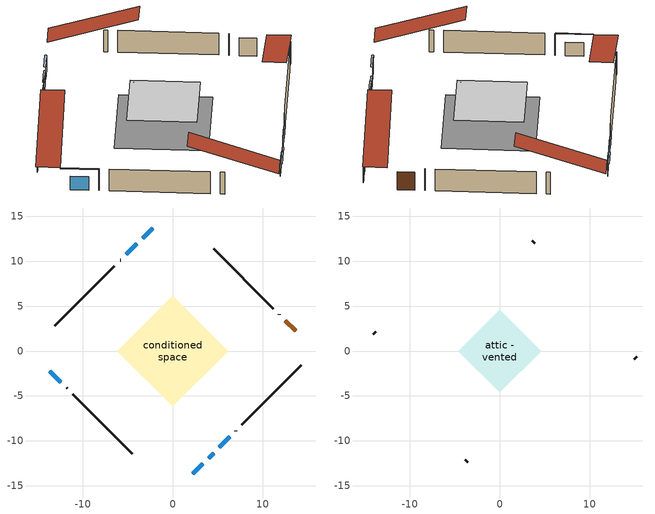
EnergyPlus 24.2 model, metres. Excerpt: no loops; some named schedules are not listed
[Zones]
conditioned space
 floor outside (Floor3 construction): -6.17,0 0,6.17 6.17,0 0,-6.17 z0.61
 wall outside (AdiabaticWallConstruction 1): 13.69,2.24 12.54,3.38 z0.61:2.64
 wall outside (AdiabaticWallConstruction): -2.24,13.69 -3.35,12.58 / 2.24,-13.69 3.35,-12.58 z0.61:1.98; -13.69,-2.24 -12.47,-3.46 z0.61:2.11; -4.01,11.92 -5.16,10.77 / 5.2,-10.73 6.35,-9.57 z0.61:1.96; 4.01,-11.92 4.55,-11.38 z0.61:1.35
 wall outside (Wall1 construction): 7.01,-8.92 7.04,-8.89 / -11.81,-4.12 -11.78,-4.15 / -5.81,10.11 -5.85,10.08 / 11.89,4.04 11.85,4.07 z0.61:3.05
 wall outside (Wall2 construction): 7.7,-8.23 14.33,-1.6 / -11.12,-4.81 -4.49,-11.44 / -6.5,9.42 -13.14,2.79 / 11.2,4.73 4.57,11.36 z0.61:3.05
 window (WindowConstruction): -2.24,13.69 -3.35,12.58 z0.61:1.98
 window (WindowConstruction 5): -13.69,-2.24 -12.47,-3.46 z0.61:2.11
 window (WindowConstruction 1): -4.01,11.92 -5.16,10.77 z0.61:1.96
 window (WindowConstruction 2): 2.24,-13.69 3.35,-12.58 z0.61:1.98
 window (WindowConstruction 3): 4.01,-11.92 4.54,-11.38 z0.61:1.35
 window (WindowConstruction 4): 5.2,-10.73 6.35,-9.58 z0.61:1.96
 door (Door): 13.69,2.24 12.54,3.38 z0.61:2.64
attic - vented
 floor to conditioned space (Floor1 construction Reversed): -4.6,0 0,4.6 4.6,0 0,-4.6 z3.05
 floor to conditioned space (Floor2 construction Reversed): -4.13,0 0,4.13 4.13,0 0,-4.13 z3.05
 wall outside (Wall3 construction): 14.99,-0.94 15.27,-0.66 / -3.83,-12.09 -3.55,-12.38 / -13.79,2.13 -14.08,1.85 / 3.91,12.02 3.63,12.3 z0.61:3.05
 roof outside (Roof1 construction): 1.58,-14.35,3.05 -4.42,-8.35,5.88 -6,-9.93,5.88 0,-15.93,3.05; -14.35,-1.58,3.05 -8.35,4.42,5.88 -9.93,6,5.88 -15.93,0,3.05; -1.58,14.35,3.05 4.42,8.35,5.88 6,9.93,5.88 0,15.93,3.05; 14.35,1.58,3.05 8.35,-4.42,5.88 9.93,-6,5.88 15.93,0,3.05
shading: -3.46,12.47 -2.13,13.8 -2.24,13.9 -3.56,12.58 z2.13; -11.82,-4.1 -14.33,-1.59 -14.44,-1.7 -11.93,-4.21 z3.02; -5.26,10.66 -3.9,12.03 -4.01,12.13 -5.37,10.77 z2.11; 3.46,-12.47 2.13,-13.8 2.24,-13.9 3.56,-12.58 z2.13; 4.65,-11.28 3.9,-12.03 4.01,-12.13 4.76,-11.38 z1.5; 6.46,-9.47 5.1,-10.83 5.2,-10.94 6.56,-9.58 z2.11
[Building]
Building 1: Terrain=Suburbs
[Site:Location]
Greenwood AP_NS: Latitude {deg}=44.98; Longitude {deg}=-64.92; Time Zone {hr}=-4; Elevation {m}=28; Keep Site Location Information=Yes
[Site:GroundTemperature:Shallow]
3.62696, 1.72046, 1.56778, 2.47251, 6.10451, 9.71958, 12.8537, 14.839, 15.0077, 13.3929, 10.3388, 6.83459
[Site:WaterMainsTemperature]
Calculation Method=Schedule; Temperature Schedule=mains temperature schedule
[Material] Roughness=Rough; Thermal Absorptance=0.9
Name | Thickness {m} | Conductivity {W/m-K} | Density {kg/m3} | Specific Heat {J/kg-K} | Solar Absorptance | Visible Absorptance
asphalt or fiberglass shingles | 0.00635 | 0.162714 | 1121.4 | 1465.45 | 0.4 | 0.4
ceiling loosefill ins | 0.0846667 | 0.0480833 | 16.02 | 1046.75 | 0.7 | 0.7
ceiling stud and cavity | 0.1397 | 0.0983112 | 65.682 | 1177.47 | 0.7 | 0.7
ceiling stud and cavity 1 | 0.1397 | 0.0990476 | 65.682 | 1177.47 | 0.7 | 0.7
door material | 0.04445 | 0.053851 | 512.64 | 1214.23 | 0.7 | 0.7
floor covering | 0.0127 | 0.0433444 | 54.468 | 1339.84 | 0.6 | 0.6
floor rigid ins | 0.051816 | 0.029427 | 32.04 | 1214.23 | 0.7 | 0.7
floor stud and cavity | 0.1397 | 0.107913 | 92.3553 | 1139.71 | 0.7 | 0.7
furniture material conditioned space 1 | 0.1524 | 0.115458 | 640.8 | 1214.23 | 0.6 | 0.6
gypsum board | 0.0127 | 0.160291 | 801 | 837.4 | 0.6 | 0.6
osb sheathing 0.5 in. | 0.0127 | 0.115458 | 512.64 | 1214.23 | 0.7 | 0.7
osb sheathing 0.75 in. | 0.01905 | 0.115458 | 512.64 | 1214.23 | 0.7 | 0.7
wall rigid ins | 0.512978 | 0.029427 | 32.04 | 1214.23 | 0.7 | 0.7
wall stud and cavity | 0.1397 | 0.209893 | 139.0536 | 1170.24 | 0.7 | 0.7
wall stud and cavity 1 | 0.1397 | 0.0932297 | 139.0536 | 1170.24 | 0.7 | 0.7
wall stud and cavity 2 | 0.0889 | 6.1454 | 50.32683 | 1063.81 | 0.6 | 0.6
wall stud and cavity 3 | 0.0889 | 0.380278 | 52.3479 | 1209.89 | 0.7 | 0.7
wall stud and cavity 4 | 0.0889 | 0.391764 | 83.0341 | 1211.67 | 0.7 | 0.7
wood siding | 0.0254 | 0.102417 | 544.68 | 1172.36 | 0.4 | 0.4
wood siding 1 | 0.00254 | 0.102417 | 544.68 | 1172.36 | 0.4 | 0.4
wood siding 2; wood siding 3 | 0.0254 | 0.102417 | 544.68 | 1172.36 | 0.7 | 0.7
[WindowMaterial:SimpleGlazingSystem]
Name | U-Factor {W/m2-K} | Solar Heat Gain Coefficient
WindowMaterial | 7.05151 | 0.69
WindowMaterial 1 | 7.04753 | 0.69
WindowMaterial 2 | 7.72719 | 0.54
WindowMaterial 3 | 2.04351 | 0.52
[Construction]
AdiabaticWallConstruction: wood siding 2, wall rigid ins, wall stud and cavity 3, gypsum board
AdiabaticWallConstruction 1: wood siding 3, wall rigid ins, wall stud and cavity 3, gypsum board
Door: door material
Floor1 construction Reversed: gypsum board, ceiling stud and cavity, ceiling loosefill ins
Floor2 construction Reversed: gypsum board, ceiling stud and cavity 1, ceiling loosefill ins
Floor3 construction: floor stud and cavity, floor rigid ins, osb sheathing 0.75 in., floor covering
furniture construction conditioned space 1: furniture material conditioned space 1
PartitionWallConstruction: gypsum board, wall stud and cavity 4, gypsum board
Roof1 construction: asphalt or fiberglass shingles
Wall1 construction: wood siding, osb sheathing 0.5 in., wall stud and cavity, gypsum board
Wall2 construction: wood siding, osb sheathing 0.5 in., wall stud and cavity 1, gypsum board
Wall3 construction: wood siding 1, wall stud and cavity 2
WindowConstruction; WindowConstruction 2: WindowMaterial
WindowConstruction 1; WindowConstruction 4: WindowMaterial 1
WindowConstruction 3: WindowMaterial 2
WindowConstruction 5: WindowMaterial 3
[Zone] Multiplier=1; Part of Total Floor Area=Yes
Name | Volume {m3}
attic - vented | 35.1335
conditioned space | 181.6
[Space]
Name | Zone | Volume {m3}
attic - vented 1 | attic - vented | 35.1335
conditioned space 1 | conditioned space | 181.6
[ZoneInfiltration:EffectiveLeakageArea]
infil attic - vented 1: Zone or Space=attic - vented 1; Schedule=Always On Discrete; Effective Air Leakage Area {cm2}=3157.66; Stack Coefficient=0.000366184; Wind Coefficient=1.29291e-05
[ZoneMixing]
whole house fan mix: Zone or Space=attic - vented; Schedule=Always On Continuous; Design Flow Rate Calculation Method=Flow/Zone; Design Flow Rate {m3/s}=0; Source Zone or Space=conditioned space
[InternalMass] Zone or ZoneList=conditioned space; Space or SpaceList=conditioned space 1
Name | Construction | Surface Area {m2}
furniture mass conditioned space 1 | furniture construction conditioned space 1 | 30.436
partition wall mass | PartitionWallConstruction | 76.0997
[Lights]
interior lighting: Zone or ZoneList or Space or SpaceList=conditioned space 1; Schedule=interior lighting schedule; Design Level Calculation Method=LightingLevel; Lighting Level {W}=343.2; Return Air Fraction=0; Fraction Radiant=0.6; Fraction Visible=0.2; Fraction Replaceable=1
[People]
occupants: Zone or ZoneList or Space or SpaceList=conditioned space 1; Number of People Schedule=occupants schedule; Number of People Calculation Method=People; Number of People=3; Fraction Radiant=0.314171; Sensible Heat Fraction=0.56303; Activity Level Schedule=occupants activity schedule; Carbon Dioxide Generation Rate {m3/s-W}=0; Enable ASHRAE 55 Comfort Warnings=No; Mean Radiant Temperature Calculation Type=EnclosureAveraged
[ElectricEquipment] Zone or ZoneList or Space or SpaceList=conditioned space 1; Design Level Calculation Method=EquipmentLevel
Name | Schedule | Design Level {W} | Fraction Latent | Fraction Radiant | Fraction Lost
clothes dryer | clothes dryer schedule | 140.772 | 0.015 | 0.081 | 0.85
clothes washer | clothes washer schedule | 32.1985 | 0.03 | 0.162 | 0.7
cooking range | cooking range schedule | 215.147 | 0.08 | 0.432 | 0.2
dishwasher | dishwasher schedule | 66.8632 | 0.3 | 0.18 | 0.4
fridge | fridge schedule | 72.9452 | 0 | 0.6 | 0
mech vent bath fan 0 | mech vent bath fan 0 schedule | 50.2 | 0 | 0 | 1
mech vent house fan | mech vent house fan schedule | 11.9667 | 0 | 0 | 1
mech vent house fan cfis | mech vent house fan cfis schedule | 0 | 0 | 0 | 0
mech vent range fan 0 | mech vent range fan 0 schedule | 32.3 | 0 | 0 | 1
misc plug loads | misc plug loads schedule | 494.7 | 0.045 | 0.513 | 0.1
whole house fan | Always On Discrete | 0 | 0 | 0 | 1
[OtherEquipment] Zone or ZoneList or Space or SpaceList=conditioned space 1; Design Level Calculation Method=EquipmentLevel
Name | Fuel Type | Schedule | Design Level {W} | Fraction Latent | Fraction Radiant | Fraction Lost
clothes dryer 1 | Electricity | clothes dryer schedule | 0 | 0.015 | 0.081 | 0.85
cooking range 1 | Electricity | cooking range schedule | 0 | 0.08 | 0.432 | 0.2
general water use latent | None | general water use schedule | 62.594 | 1 | 0 | 0
general water use sensible | None | general water use schedule | -61.6891 | 0 | 0.6 | 0
mech vent house fan latent load | None | Always On Discrete | 0 | 1 | 0 | 0
mech vent house fan sensible load | None | Always On Discrete | 0 | 0 | 0 | 0
water heater energy adjustment1 | Electricity | Always On Discrete | 0.01 | 0 | 0 | 1
[ZoneInfiltration:DesignFlowRate] Zone or ZoneList or Space or SpaceList=conditioned space 1; Schedule=Always On Discrete; Design Flow Rate Calculation Method=Flow/Zone; Design Flow Rate {m3/s}=0
infil flow; natural vent flow; whole house fan flow
[ZoneControl:Thermostat]
conditioned space Thermostat: Zone or ZoneList=conditioned space; Control Type Schedule=conditioned space Thermostat Schedule; Control 1=conditioned space temperature setpoint; Temperature Difference Between Cutout And Setpoint {deltaC}=0
[ThermostatSetpoint:DualSetpoint]
conditioned space temperature setpoint: Heating Setpoint Temperature Schedule=heating setpoint; Cooling Setpoint Temperature Schedule=cooling setpoint
[Zone equipment]
conditioned space: electric baseboard
[Exterior:Lights]
exterior lighting: Schedule=exterior lighting schedule; Design Level {W}=75.6
[EnergyManagementSystem:Sensor] Output:Variable or Output:Meter Index Key=conditioned space
Name | Output:Variable or Output:Meter
conditioned_space_clg_unmet_s | Zone Cooling Setpoint Not Met Time
conditioned_space_htg_unmet_s | Zone Heating Setpoint Not Met Time
fridge_tin_s; tin_s; tin_s_1 | Zone Mean Air Temperature
tout_s | Zone Outdoor Air Drybulb Temperature
win_s | Zone Air Humidity Ratio
[Schedule:Constant]
Name | Hourly Value
Always On Continuous; mech vent house fan schedule; mech vent house fan cfis schedule; Always On Discrete | 1
occupants activity schedule | 117.228
fridge schedule | 0
[Schedule:Day:Interval]
interior lighting schedule day: No, 01:00, 0.108182, 04:00, 0.0901515, 05:00, 0.0991667, 06:00, 0.162273, 07:00, 0.270455, 08:00, 0.342576, 10:00, 0.369621, 11:00, 0.351591, 12:00, 0.333561, 13:00, 0.324545, 14:00, 0.31553, 15:00, 0.333561, 16:00, 0.369621, 17:00, 0.450758, 18:00, 0.585985, 19:00, 0.775303, 20:00, 0.955606, 21:00, 0.991667, 22:00, 0.712197, 23:00, 0.360606, 24:00, 0.162273
interior lighting schedule day 1: No, 01:00, 0.100909, 04:00, 0.0840909, 05:00, 0.0925, 06:00, 0.151364, 07:00, 0.252273, 08:00, 0.319545, 10:00, 0.344773, 11:00, 0.327955, 12:00, 0.311136, 13:00, 0.302727, 14:00, 0.294318, 15:00, 0.311136, 16:00, 0.344773, 17:00, 0.420455, 18:00, 0.546591, 19:00, 0.723182, 20:00, 0.891364, 21:00, 0.925, 22:00, 0.664318, 23:00, 0.336364, 24:00, 0.151364
interior lighting schedule day 2: No, 01:00, 0.0927273, 04:00, 0.0772727, 05:00, 0.085, 06:00, 0.139091, 07:00, 0.231818, 08:00, 0.293636, 10:00, 0.316818, 11:00, 0.301364, 12:00, 0.285909, 13:00, 0.278182, 14:00, 0.270455, 15:00, 0.285909, 16:00, 0.316818, 17:00, 0.386364, 18:00, 0.502273, 19:00, 0.664545, 20:00, 0.819091, 21:00, 0.85, 22:00, 0.610455, 23:00, 0.309091, 24:00, 0.139091
interior lighting schedule day 3: No, 01:00, 0.0845455, 04:00, 0.0704545, 05:00, 0.0775, 06:00, 0.126818, 07:00, 0.211364, 08:00, 0.267727, 10:00, 0.288864, 11:00, 0.274773, 12:00, 0.260682, 13:00, 0.253636, 14:00, 0.246591, 15:00, 0.260682, 16:00, 0.288864, 17:00, 0.352273, 18:00, 0.457955, 19:00, 0.605909, 20:00, 0.746818, 21:00, 0.775, 22:00, 0.556591, 23:00, 0.281818, 24:00, 0.126818
interior lighting schedule default day: No, 24:00, 0
[Schedule:Week:Daily]
interior lighting schedule Week Rule - Jan1-Jan27: interior lighting schedule day, interior lighting schedule day, interior lighting schedule day, interior lighting schedule day, interior lighting schedule day, interior lighting schedule day, interior lighting schedule day, interior lighting schedule default day, interior lighting schedule default day, interior lighting schedule default day, interior lighting schedule default day, interior lighting schedule default day
interior lighting schedule Week Rule - Jan28-Feb3: interior lighting schedule day, interior lighting schedule day, interior lighting schedule day, interior lighting schedule day, interior lighting schedule day 1, interior lighting schedule day 1, interior lighting schedule day 1, interior lighting schedule default day, interior lighting schedule default day, interior lighting schedule default day, interior lighting schedule default day, interior lighting schedule default day
interior lighting schedule Week Rule - Feb4-Feb24: interior lighting schedule day 1, interior lighting schedule day 1, interior lighting schedule day 1, interior lighting schedule day 1, interior lighting schedule day 1, interior lighting schedule day 1, interior lighting schedule day 1, interior lighting schedule default day, interior lighting schedule default day, interior lighting schedule default day, interior lighting schedule default day, interior lighting schedule default day
interior lighting schedule Week Rule - Feb25-Mar3: interior lighting schedule day 1, interior lighting schedule day 1, interior lighting schedule day 1, interior lighting schedule day 1, interior lighting schedule day 2, interior lighting schedule day 2, interior lighting schedule day 2, interior lighting schedule default day, interior lighting schedule default day, interior lighting schedule default day, interior lighting schedule default day, interior lighting schedule default day
interior lighting schedule Week Rule - Mar4-Mar31: interior lighting schedule day 2, interior lighting schedule day 2, interior lighting schedule day 2, interior lighting schedule day 2, interior lighting schedule day 2, interior lighting schedule day 2, interior lighting schedule day 2, interior lighting schedule default day, interior lighting schedule default day, interior lighting schedule default day, interior lighting schedule default day, interior lighting schedule default day
interior lighting schedule Week Rule - Apr1-Apr28: interior lighting schedule day 3, interior lighting schedule day 3, interior lighting schedule day 3, interior lighting schedule day 3, interior lighting schedule day 3, interior lighting schedule day 3, interior lighting schedule day 3, interior lighting schedule default day, interior lighting schedule default day, interior lighting schedule default day, interior lighting schedule default day, interior lighting schedule default day
interior lighting schedule Week Rule - Apr29-May5: interior lighting schedule day 3, interior lighting schedule day 3, interior lighting schedule day 4, interior lighting schedule day 4, interior lighting schedule day 4, interior lighting schedule day 4, interior lighting schedule day 4, interior lighting schedule default day, interior lighting schedule default day, interior lighting schedule default day, interior lighting schedule default day, interior lighting schedule default day
interior lighting schedule Week Rule - May6-May26: interior lighting schedule day 4, interior lighting schedule day 4, interior lighting schedule day 4, interior lighting schedule day 4, interior lighting schedule day 4, interior lighting schedule day 4, interior lighting schedule day 4, interior lighting schedule default day, interior lighting schedule default day, interior lighting schedule default day, interior lighting schedule default day, interior lighting schedule default day
interior lighting schedule Week Rule - May27-Jun2: interior lighting schedule day 4, interior lighting schedule day 4, interior lighting schedule day 4, interior lighting schedule day 4, interior lighting schedule day 4, interior lighting schedule day 5, interior lighting schedule day 5, interior lighting schedule default day, interior lighting schedule default day, interior lighting schedule default day, interior lighting schedule default day, interior lighting schedule default day
interior lighting schedule Week Rule - Jun3-Jun30: interior lighting schedule day 5, interior lighting schedule day 5, interior lighting schedule day 5, interior lighting schedule day 5, interior lighting schedule day 5, interior lighting schedule day 5, interior lighting schedule day 5, interior lighting schedule default day, interior lighting schedule default day, interior lighting schedule default day, interior lighting schedule default day, interior lighting schedule default day
interior lighting schedule Week Rule - Jul1-Jul28: interior lighting schedule day 6, interior lighting schedule day 6, interior lighting schedule day 6, interior lighting schedule day 6, interior lighting schedule day 6, interior lighting schedule day 6, interior lighting schedule day 6, interior lighting schedule default day, interior lighting schedule default day, interior lighting schedule default day, interior lighting schedule default day, interior lighting schedule default day
interior lighting schedule Week Rule - Jul29-Aug4: interior lighting schedule day 6, interior lighting schedule day 6, interior lighting schedule day 6, interior lighting schedule day 7, interior lighting schedule day 7, interior lighting schedule day 7, interior lighting schedule day 7, interior lighting schedule default day, interior lighting schedule default day, interior lighting schedule default day, interior lighting schedule default day, interior lighting schedule default day
interior lighting schedule Week Rule - Aug5-Aug25: interior lighting schedule day 7, interior lighting schedule day 7, interior lighting schedule day 7, interior lighting schedule day 7, interior lighting schedule day 7, interior lighting schedule day 7, interior lighting schedule day 7, interior lighting schedule default day, interior lighting schedule default day, interior lighting schedule default day, interior lighting schedule default day, interior lighting schedule default day
interior lighting schedule Week Rule - Aug26-Sep1: interior lighting schedule day 7, interior lighting schedule day 7, interior lighting schedule day 7, interior lighting schedule day 7, interior lighting schedule day 7, interior lighting schedule day 7, interior lighting schedule day 8, interior lighting schedule default day, interior lighting schedule default day, interior lighting schedule default day, interior lighting schedule default day, interior lighting schedule default day
interior lighting schedule Week Rule - Sep2-Sep29: interior lighting schedule day 8, interior lighting schedule day 8, interior lighting schedule day 8, interior lighting schedule day 8, interior lighting schedule day 8, interior lighting schedule day 8, interior lighting schedule day 8, interior lighting schedule default day, interior lighting schedule default day, interior lighting schedule default day, interior lighting schedule default day, interior lighting schedule default day
interior lighting schedule Week Rule - Sep30-Oct6: interior lighting schedule day 8, interior lighting schedule day 9, interior lighting schedule day 9, interior lighting schedule day 9, interior lighting schedule day 9, interior lighting schedule day 9, interior lighting schedule day 9, interior lighting schedule default day, interior lighting schedule default day, interior lighting schedule default day, interior lighting schedule default day, interior lighting schedule default day
interior lighting schedule Week Rule - Oct7-Oct27: interior lighting schedule day 9, interior lighting schedule day 9, interior lighting schedule day 9, interior lighting schedule day 9, interior lighting schedule day 9, interior lighting schedule day 9, interior lighting schedule day 9, interior lighting schedule default day, interior lighting schedule default day, interior lighting schedule default day, interior lighting schedule default day, interior lighting schedule default day
interior lighting schedule Week Rule - Oct28-Nov3: interior lighting schedule day 9, interior lighting schedule day 9, interior lighting schedule day 9, interior lighting schedule day 9, interior lighting schedule day 10, interior lighting schedule day 10, interior lighting schedule day 10, interior lighting schedule default day, interior lighting schedule default day, interior lighting schedule default day, interior lighting schedule default day, interior lighting schedule default day
interior lighting schedule Week Rule - Nov4-Nov24: interior lighting schedule day 10, interior lighting schedule day 10, interior lighting schedule day 10, interior lighting schedule day 10, interior lighting schedule day 10, interior lighting schedule day 10, interior lighting schedule day 10, interior lighting schedule default day, interior lighting schedule default day, interior lighting schedule default day, interior lighting schedule default day, interior lighting schedule default day
interior lighting schedule Week Rule - Nov25-Dec1: interior lighting schedule day 10, interior lighting schedule day 10, interior lighting schedule day 10, interior lighting schedule day 10, interior lighting schedule day 10, interior lighting schedule day 10, interior lighting schedule day 11, interior lighting schedule default day, interior lighting schedule default day, interior lighting schedule default day, interior lighting schedule default day, interior lighting schedule default day
interior lighting schedule Week Rule - Dec2-Dec31: interior lighting schedule day 11, interior lighting schedule day 11, interior lighting schedule day 11, interior lighting schedule day 11, interior lighting schedule day 11, interior lighting schedule day 11, interior lighting schedule day 11, interior lighting schedule default day, interior lighting schedule default day, interior lighting schedule default day, interior lighting schedule default day, interior lighting schedule default day
occupants schedule Week Rule - Jan1-Dec31: occupants schedule day, occupants schedule day, occupants schedule day, occupants schedule day, occupants schedule day, occupants schedule day, occupants schedule day, occupants schedule default day, occupants schedule default day, occupants schedule default day, occupants schedule default day, occupants schedule default day
clothes dryer schedule Week Rule - Jan1-Dec31: clothes dryer schedule day, clothes dryer schedule day, clothes dryer schedule day, clothes dryer schedule day, clothes dryer schedule day, clothes dryer schedule day, clothes dryer schedule day, clothes dryer schedule default day, clothes dryer schedule default day, clothes dryer schedule default day, clothes dryer schedule default day, clothes dryer schedule default day
clothes washer schedule Week Rule - Jan1-Dec31: clothes washer schedule day, clothes washer schedule day, clothes washer schedule day, clothes washer schedule day, clothes washer schedule day, clothes washer schedule day, clothes washer schedule day, clothes washer schedule default day, clothes washer schedule default day, clothes washer schedule default day, clothes washer schedule default day, clothes washer schedule default day
cooking range schedule Week Rule - Jan1-Dec31: cooking range schedule day, cooking range schedule day, cooking range schedule day, cooking range schedule day, cooking range schedule day, cooking range schedule day, cooking range schedule day, cooking range schedule default day, cooking range schedule default day, cooking range schedule default day, cooking range schedule default day, cooking range schedule default day
dishwasher schedule Week Rule - Jan1-Dec31: dishwasher schedule day, dishwasher schedule day, dishwasher schedule day, dishwasher schedule day, dishwasher schedule day, dishwasher schedule day, dishwasher schedule day, dishwasher schedule default day, dishwasher schedule default day, dishwasher schedule default day, dishwasher schedule default day, dishwasher schedule default day
mech vent bath fan 0 schedule Week Rule - Jan1-Dec31: mech vent bath fan 0 schedule day, mech vent bath fan 0 schedule day, mech vent bath fan 0 schedule day, mech vent bath fan 0 schedule day, mech vent bath fan 0 schedule day, mech vent bath fan 0 schedule day, mech vent bath fan 0 schedule day, mech vent bath fan 0 schedule default day, mech vent bath fan 0 schedule default day, mech vent bath fan 0 schedule default day, mech vent bath fan 0 schedule default day, mech vent bath fan 0 schedule default day
mech vent range fan 0 schedule Week Rule - Jan1-Dec31: mech vent range fan 0 schedule day, mech vent range fan 0 schedule day, mech vent range fan 0 schedule day, mech vent range fan 0 schedule day, mech vent range fan 0 schedule day, mech vent range fan 0 schedule day, mech vent range fan 0 schedule day, mech vent range fan 0 schedule default day, mech vent range fan 0 schedule default day, mech vent range fan 0 schedule default day, mech vent range fan 0 schedule default day, mech vent range fan 0 schedule default day
misc plug loads schedule Week Rule - Jan1-Dec31: misc plug loads schedule day, misc plug loads schedule day, misc plug loads schedule day, misc plug loads schedule day, misc plug loads schedule day, misc plug loads schedule day, misc plug loads schedule day, misc plug loads schedule default day, misc plug loads schedule default day, misc plug loads schedule default day, misc plug loads schedule default day, misc plug loads schedule default day
general water use schedule Week Rule - Jan1-Dec31: general water use schedule day, general water use schedule day, general water use schedule day, general water use schedule day, general water use schedule day, general water use schedule day, general water use schedule day, general water use schedule default day, general water use schedule default day, general water use schedule default day, general water use schedule default day, general water use schedule default day
exterior lighting schedule Week Rule - Jan1-Jan27: exterior lighting schedule day, exterior lighting schedule day, exterior lighting schedule day, exterior lighting schedule day, exterior lighting schedule day, exterior lighting schedule day, exterior lighting schedule day, exterior lighting schedule default day, exterior lighting schedule default day, exterior lighting schedule default day, exterior lighting schedule default day, exterior lighting schedule default day
exterior lighting schedule Week Rule - Jan28-Feb3: exterior lighting schedule day, exterior lighting schedule day, exterior lighting schedule day, exterior lighting schedule day, exterior lighting schedule day 1, exterior lighting schedule day 1, exterior lighting schedule day 1, exterior lighting schedule default day, exterior lighting schedule default day, exterior lighting schedule default day, exterior lighting schedule default day, exterior lighting schedule default day
exterior lighting schedule Week Rule - Feb4-Feb24: exterior lighting schedule day 1, exterior lighting schedule day 1, exterior lighting schedule day 1, exterior lighting schedule day 1, exterior lighting schedule day 1, exterior lighting schedule day 1, exterior lighting schedule day 1, exterior lighting schedule default day, exterior lighting schedule default day, exterior lighting schedule default day, exterior lighting schedule default day, exterior lighting schedule default day
exterior lighting schedule Week Rule - Feb25-Mar3: exterior lighting schedule day 1, exterior lighting schedule day 1, exterior lighting schedule day 1, exterior lighting schedule day 1, exterior lighting schedule day 2, exterior lighting schedule day 2, exterior lighting schedule day 2, exterior lighting schedule default day, exterior lighting schedule default day, exterior lighting schedule default day, exterior lighting schedule default day, exterior lighting schedule default day
exterior lighting schedule Week Rule - Mar4-Mar31: exterior lighting schedule day 2, exterior lighting schedule day 2, exterior lighting schedule day 2, exterior lighting schedule day 2, exterior lighting schedule day 2, exterior lighting schedule day 2, exterior lighting schedule day 2, exterior lighting schedule default day, exterior lighting schedule default day, exterior lighting schedule default day, exterior lighting schedule default day, exterior lighting schedule default day
exterior lighting schedule Week Rule - Apr1-Apr28: exterior lighting schedule day 3, exterior lighting schedule day 3, exterior lighting schedule day 3, exterior lighting schedule day 3, exterior lighting schedule day 3, exterior lighting schedule day 3, exterior lighting schedule day 3, exterior lighting schedule default day, exterior lighting schedule default day, exterior lighting schedule default day, exterior lighting schedule default day, exterior lighting schedule default day
exterior lighting schedule Week Rule - Apr29-May5: exterior lighting schedule day 3, exterior lighting schedule day 3, exterior lighting schedule day 4, exterior lighting schedule day 4, exterior lighting schedule day 4, exterior lighting schedule day 4, exterior lighting schedule day 4, exterior lighting schedule default day, exterior lighting schedule default day, exterior lighting schedule default day, exterior lighting schedule default day, exterior lighting schedule default day
exterior lighting schedule Week Rule - May6-May26: exterior lighting schedule day 4, exterior lighting schedule day 4, exterior lighting schedule day 4, exterior lighting schedule day 4, exterior lighting schedule day 4, exterior lighting schedule day 4, exterior lighting schedule day 4, exterior lighting schedule default day, exterior lighting schedule default day, exterior lighting schedule default day, exterior lighting schedule default day, exterior lighting schedule default day
exterior lighting schedule Week Rule - May27-Jun2: exterior lighting schedule day 4, exterior lighting schedule day 4, exterior lighting schedule day 4, exterior lighting schedule day 4, exterior lighting schedule day 4, exterior lighting schedule day 5, exterior lighting schedule day 5, exterior lighting schedule default day, exterior lighting schedule default day, exterior lighting schedule default day, exterior lighting schedule default day, exterior lighting schedule default day
exterior lighting schedule Week Rule - Jun3-Jun30: exterior lighting schedule day 5, exterior lighting schedule day 5, exterior lighting schedule day 5, exterior lighting schedule day 5, exterior lighting schedule day 5, exterior lighting schedule day 5, exterior lighting schedule day 5, exterior lighting schedule default day, exterior lighting schedule default day, exterior lighting schedule default day, exterior lighting schedule default day, exterior lighting schedule default day
exterior lighting schedule Week Rule - Jul1-Jul28: exterior lighting schedule day 6, exterior lighting schedule day 6, exterior lighting schedule day 6, exterior lighting schedule day 6, exterior lighting schedule day 6, exterior lighting schedule day 6, exterior lighting schedule day 6, exterior lighting schedule default day, exterior lighting schedule default day, exterior lighting schedule default day, exterior lighting schedule default day, exterior lighting schedule default day
exterior lighting schedule Week Rule - Jul29-Aug4: exterior lighting schedule day 6, exterior lighting schedule day 6, exterior lighting schedule day 6, exterior lighting schedule day 7, exterior lighting schedule day 7, exterior lighting schedule day 7, exterior lighting schedule day 7, exterior lighting schedule default day, exterior lighting schedule default day, exterior lighting schedule default day, exterior lighting schedule default day, exterior lighting schedule default day
exterior lighting schedule Week Rule - Aug5-Aug25: exterior lighting schedule day 7, exterior lighting schedule day 7, exterior lighting schedule day 7, exterior lighting schedule day 7, exterior lighting schedule day 7, exterior lighting schedule day 7, exterior lighting schedule day 7, exterior lighting schedule default day, exterior lighting schedule default day, exterior lighting schedule default day, exterior lighting schedule default day, exterior lighting schedule default day
exterior lighting schedule Week Rule - Aug26-Sep1: exterior lighting schedule day 7, exterior lighting schedule day 7, exterior lighting schedule day 7, exterior lighting schedule day 7, exterior lighting schedule day 7, exterior lighting schedule day 7, exterior lighting schedule day 8, exterior lighting schedule default day, exterior lighting schedule default day, exterior lighting schedule default day, exterior lighting schedule default day, exterior lighting schedule default day
exterior lighting schedule Week Rule - Sep2-Sep29: exterior lighting schedule day 8, exterior lighting schedule day 8, exterior lighting schedule day 8, exterior lighting schedule day 8, exterior lighting schedule day 8, exterior lighting schedule day 8, exterior lighting schedule day 8, exterior lighting schedule default day, exterior lighting schedule default day, exterior lighting schedule default day, exterior lighting schedule default day, exterior lighting schedule default day
exterior lighting schedule Week Rule - Sep30-Oct6: exterior lighting schedule day 8, exterior lighting schedule day 9, exterior lighting schedule day 9, exterior lighting schedule day 9, exterior lighting schedule day 9, exterior lighting schedule day 9, exterior lighting schedule day 9, exterior lighting schedule default day, exterior lighting schedule default day, exterior lighting schedule default day, exterior lighting schedule default day, exterior lighting schedule default day
exterior lighting schedule Week Rule - Oct7-Oct27: exterior lighting schedule day 9, exterior lighting schedule day 9, exterior lighting schedule day 9, exterior lighting schedule day 9, exterior lighting schedule day 9, exterior lighting schedule day 9, exterior lighting schedule day 9, exterior lighting schedule default day, exterior lighting schedule default day, exterior lighting schedule default day, exterior lighting schedule default day, exterior lighting schedule default day
exterior lighting schedule Week Rule - Oct28-Nov3: exterior lighting schedule day 9, exterior lighting schedule day 9, exterior lighting schedule day 9, exterior lighting schedule day 9, exterior lighting schedule day 10, exterior lighting schedule day 10, exterior lighting schedule day 10, exterior lighting schedule default day, exterior lighting schedule default day, exterior lighting schedule default day, exterior lighting schedule default day, exterior lighting schedule default day
exterior lighting schedule Week Rule - Nov4-Nov24: exterior lighting schedule day 10, exterior lighting schedule day 10, exterior lighting schedule day 10, exterior lighting schedule day 10, exterior lighting schedule day 10, exterior lighting schedule day 10, exterior lighting schedule day 10, exterior lighting schedule default day, exterior lighting schedule default day, exterior lighting schedule default day, exterior lighting schedule default day, exterior lighting schedule default day
exterior lighting schedule Week Rule - Nov25-Dec1: exterior lighting schedule day 10, exterior lighting schedule day 10, exterior lighting schedule day 10, exterior lighting schedule day 10, exterior lighting schedule day 10, exterior lighting schedule day 10, exterior lighting schedule day 11, exterior lighting schedule default day, exterior lighting schedule default day, exterior lighting schedule default day, exterior lighting schedule default day, exterior lighting schedule default day
exterior lighting schedule Week Rule - Dec2-Dec31: exterior lighting schedule day 11, exterior lighting schedule day 11, exterior lighting schedule day 11, exterior lighting schedule day 11, exterior lighting schedule day 11, exterior lighting schedule day 11, exterior lighting schedule day 11, exterior lighting schedule default day, exterior lighting schedule default day, exterior lighting schedule default day, exterior lighting schedule default day, exterior lighting schedule default day
[Schedule:Year]
interior lighting schedule: interior lighting schedule Week Rule - Jan1-Jan27, 1, 1, 1, 27, interior lighting schedule Week Rule - Jan28-Feb3, 1, 28, 2, 3, interior lighting schedule Week Rule - Feb4-Feb24, 2, 4, 2, 24, interior lighting schedule Week Rule - Feb25-Mar3, 2, 25, 3, 3, interior lighting schedule Week Rule - Mar4-Mar31, 3, 4, 3, 31, interior lighting schedule Week Rule - Apr1-Apr28, 4, 1, 4, 28, interior lighting schedule Week Rule - Apr29-May5, 4, 29, 5, 5, interior lighting schedule Week Rule - May6-May26, 5, 6, 5, 26, interior lighting schedule Week Rule - May27-Jun2, 5, 27, 6, 2, interior lighting schedule Week Rule - Jun3-Jun30, 6, 3, 6, 30, interior lighting schedule Week Rule - Jul1-Jul28, 7, 1, 7, 28, interior lighting schedule Week Rule - Jul29-Aug4, 7, 29, 8, 4, interior lighting schedule Week Rule - Aug5-Aug25, 8, 5, 8, 25, interior lighting schedule Week Rule - Aug26-Sep1, 8, 26, 9, 1, interior lighting schedule Week Rule - Sep2-Sep29, 9, 2, 9, 29, interior lighting schedule Week Rule - Sep30-Oct6, 9, 30, 10, 6, interior lighting schedule Week Rule - Oct7-Oct27, 10, 7, 10, 27, interior lighting schedule Week Rule - Oct28-Nov3, 10, 28, 11, 3, interior lighting schedule Week Rule - Nov4-Nov24, 11, 4, 11, 24, interior lighting schedule Week Rule - Nov25-Dec1, 11, 25, 12, 1, interior lighting schedule Week Rule - Dec2-Dec31, 12, 2, 12, 31
occupants schedule: occupants schedule Week Rule - Jan1-Dec31, 1, 1, 12, 31
clothes dryer schedule: clothes dryer schedule Week Rule - Jan1-Dec31, 1, 1, 12, 31
clothes washer schedule: clothes washer schedule Week Rule - Jan1-Dec31, 1, 1, 12, 31
cooking range schedule: cooking range schedule Week Rule - Jan1-Dec31, 1, 1, 12, 31
dishwasher schedule: dishwasher schedule Week Rule - Jan1-Dec31, 1, 1, 12, 31
mech vent bath fan 0 schedule: mech vent bath fan 0 schedule Week Rule - Jan1-Dec31, 1, 1, 12, 31
mech vent range fan 0 schedule: mech vent range fan 0 schedule Week Rule - Jan1-Dec31, 1, 1, 12, 31
misc plug loads schedule: misc plug loads schedule Week Rule - Jan1-Dec31, 1, 1, 12, 31
general water use schedule: general water use schedule Week Rule - Jan1-Dec31, 1, 1, 12, 31
heating setpoint: heating setpoint Week Rule - Jan1-Dec31, 1, 1, 12, 31
cooling setpoint: cooling setpoint Week Rule - Jan1-Dec31, 1, 1, 12, 31
exterior lighting schedule: exterior lighting schedule Week Rule - Jan1-Jan27, 1, 1, 1, 27, exterior lighting schedule Week Rule - Jan28-Feb3, 1, 28, 2, 3, exterior lighting schedule Week Rule - Feb4-Feb24, 2, 4, 2, 24, exterior lighting schedule Week Rule - Feb25-Mar3, 2, 25, 3, 3, exterior lighting schedule Week Rule - Mar4-Mar31, 3, 4, 3, 31, exterior lighting schedule Week Rule - Apr1-Apr28, 4, 1, 4, 28, exterior lighting schedule Week Rule - Apr29-May5, 4, 29, 5, 5, exterior lighting schedule Week Rule - May6-May26, 5, 6, 5, 26, exterior lighting schedule Week Rule - May27-Jun2, 5, 27, 6, 2, exterior lighting schedule Week Rule - Jun3-Jun30, 6, 3, 6, 30, exterior lighting schedule Week Rule - Jul1-Jul28, 7, 1, 7, 28, exterior lighting schedule Week Rule - Jul29-Aug4, 7, 29, 8, 4, exterior lighting schedule Week Rule - Aug5-Aug25, 8, 5, 8, 25, exterior lighting schedule Week Rule - Aug26-Sep1, 8, 26, 9, 1, exterior lighting schedule Week Rule - Sep2-Sep29, 9, 2, 9, 29, exterior lighting schedule Week Rule - Sep30-Oct6, 9, 30, 10, 6, exterior lighting schedule Week Rule - Oct7-Oct27, 10, 7, 10, 27, exterior lighting schedule Week Rule - Oct28-Nov3, 10, 28, 11, 3, exterior lighting schedule Week Rule - Nov4-Nov24, 11, 4, 11, 24, exterior lighting schedule Week Rule - Nov25-Dec1, 11, 25, 12, 1, exterior lighting schedule Week Rule - Dec2-Dec31, 12, 2, 12, 31
[Schedule:Compact]
conditioned space Thermostat Schedule: Through: 12/31, For: AllDays, Until: 24:00, 4
mains temperature schedule: Through: 01/01, For: AllDays, Until: 24:00, 7.74778, Through: 01/02, For: AllDays, Until: 24:00, 7.68278, Through: 01/03, For: AllDays, Until: 24:00, 7.61944, Through: 01/04, For: AllDays, Until: 24:00, 7.55667, Through: 01/05, For: AllDays, Until: 24:00, 7.495, Through: 01/06, For: AllDays, Until: 24:00, 7.435, Through: 01/07, For: AllDays, Until: 24:00, 7.37556, Through: 01/08, For: AllDays, Until: 24:00, 7.31778, Through: 01/09, For: AllDays, Until: 24:00, 7.26111, Through: 01/10, For: AllDays, Until: 24:00, 7.20556, Through: 01/11, For: AllDays, Until: 24:00, 7.15111, Through: 01/12, For: AllDays, Until: 24:00, 7.09833, Through: 01/13, For: AllDays, Until: 24:00, 7.04667, Through: 01/14, For: AllDays, Until: 24:00, 6.99667, Through: 01/15, For: AllDays, Until: 24:00, 6.94722, Through: 01/16, For: AllDays, Until: 24:00, 6.9, Through: 01/17, For: AllDays, Until: 24:00, 6.85333, Through: 01/18, For: AllDays, Until: 24:00, 6.80833, Through: 01/19, For: AllDays, Until: 24:00, 6.765, Through: 01/20, For: AllDays, Until: 24:00, 6.72278, Through: 01/21, For: AllDays, Until: 24:00, 6.68167, Through: 01/22, For: AllDays, Until: 24:00, 6.64278, Through: 01/23, For: AllDays, Until: 24:00, 6.60444, Through: 01/24, For: AllDays, Until: 24:00, 6.56778, Through: 01/25, For: AllDays, Until: 24:00, 6.53278, Through: 01/26, For: AllDays, Until: 24:00, 6.49944, Through: 01/27, For: AllDays, Until: 24:00, 6.46722, Through: 01/28, For: AllDays, Until: 24:00, 6.43667, Through: 01/29, For: AllDays, Until: 24:00, 6.40722, Through: 01/30, For: AllDays, Until: 24:00, 6.37944, Through: 01/31, For: AllDays, Until: 24:00, 6.35333, Through: 02/01, For: AllDays, Until: 24:00, 6.32889, Through: 02/02, For: AllDays, Until: 24:00, 6.30556, Through: 02/03, For: AllDays, Until: 24:00, 6.28389, Through: 02/04, For: AllDays, Until: 24:00, 6.26389, Through: 02/05, For: AllDays, Until: 24:00, 6.24556, Through: 02/06, For: AllDays, Until: 24:00, 6.22833, Through: 02/07, For: AllDays, Until: 24:00, 6.21278, Through: 02/08, For: AllDays, Until: 24:00, 6.19889, Through: 02/09, For: AllDays, Until: 24:00, 6.18667, Through: 02/10, For: AllDays, Until: 24:00, 6.17611, Through: 02/11, For: AllDays, Until: 24:00, 6.16667, Through: 02/12, For: AllDays, Until: 24:00, 6.15889, Through: 02/13, For: AllDays, Until: 24:00, 6.15278, Through: 02/14, For: AllDays, Until: 24:00, 6.14833, Through: 02/15, For: AllDays, Until: 24:00, 6.14556, Through: 02/16, For: AllDays, Until: 24:00, 6.14389, Through: 02/17, For: AllDays, Until: 24:00, 6.14444, Through: 02/18, For: AllDays, Until: 24:00, 6.14611, Through: 02/19, For: AllDays, Until: 24:00, 6.14944, Through: 02/20, For: AllDays, Until: 24:00, 6.15444, Through: 02/21, For: AllDays, Until: 24:00, 6.16056, Through: 02/22, For: AllDays, Until: 24:00, 6.16889, Through: 02/23, For: AllDays, Until: 24:00, 6.17833, Through: 02/24, For: AllDays, Until: 24:00, 6.18944, Through: 02/25, For: AllDays, Until: 24:00, 6.20222, Through: 02/26, For: AllDays, Until: 24:00, 6.21667, Through: 02/27, For: AllDays, Until: 24:00, 6.23222, Through: 02/28, For: AllDays, Until: 24:00, 6.25, Through: 03/01, For: AllDays, Until: 24:00, 6.26889, Through: 03/02, For: AllDays, Until: 24:00, 6.28889, Through: 03/03, For: AllDays, Until: 24:00, 6.31111, Through: 03/04, For: AllDays, Until: 24:00, 6.33444, Through: 03/05, For: AllDays, Until: 24:00, 6.35944, Through: 03/06, For: AllDays, Until: 24:00, 6.38611, Through: 03/07, For: AllDays, Until: 24:00, 6.41444, Through: 03/08, For: AllDays, Until: 24:00, 6.44389, Through: 03/09, For: AllDays, Until: 24:00, 6.475, Through: 03/10, For: AllDays, Until: 24:00, 6.50722, Through: 03/11, For: AllDays, Until: 24:00, 6.54111, Through: 03/12, For: AllDays, Until: 24:00, 6.57667, Through: 03/13, For: AllDays, Until: 24:00, 6.61333, Through: 03/14, For: AllDays, Until: 24:00, 6.65167, Through: 03/15, For: AllDays, Until: 24:00, 6.69167, Through: 03/16, For: AllDays, Until: 24:00, 6.73278, Through: 03/17, For: AllDays, Until: 24:00, 6.77556, Through: 03/18, For: AllDays, Until: 24:00, 6.81944, Through: 03/19, For: AllDays, Until: 24:00, 6.86444, Through: 03/20, For: AllDays, Until: 24:00, 6.91111, Through: 03/21, For: AllDays, Until: 24:00, 6.95889, Through: 03/22, For: AllDays, Until: 24:00, 7.00833, Through: 03/23, For: AllDays, Until: 24:00, 7.05889, Through: 03/24, For: AllDays, Until: 24:00, 7.11111, Through: 03/25, For: AllDays, Until: 24:00, 7.16444, Through: 03/26, For: AllDays, Until: 24:00, 7.21889, Through: 03/27, For: AllDays, Until: 24:00, 7.27444, Through: 03/28, For: AllDays, Until: 24:00, 7.33167, Through: 03/29, For: AllDays, Until: 24:00, 7.39, Through: 03/30, For: AllDays, Until: 24:00, 7.44944, Through: 03/31, For: AllDays, Until: 24:00, 7.51, Through: 04/01, For: AllDays, Until: 24:00, 7.57167, Through: 04/02, For: AllDays, Until: 24:00, 7.63444, Through: 04/03, For: AllDays, Until: 24:00, 7.69833, Through: 04/04, For: AllDays, Until: 24:00, 7.76389, Through: 04/05, For: AllDays, Until: 24:00, 7.83, Through: 04/06, For: AllDays, Until: 24:00, 7.89722, Through: 04/07, For: AllDays, Until: 24:00, 7.96556, Through: 04/08, For: AllDays, Until: 24:00, 8.035, Through: 04/09, For: AllDays, Until: 24:00, 8.10556, Through: 04/10, For: AllDays, Until: 24:00, 8.17722, Through: 04/11, For: AllDays, Until: 24:00, 8.24944, Through: 04/12, For: AllDays, Until: 24:00, 8.32278, Through: 04/13, For: AllDays, Until: 24:00, 8.39722, Through: 04/14, For: AllDays, Until: 24:00, 8.47222, Through: 04/15, For: AllDays, Until: 24:00, 8.54833, Through: 04/16, For: AllDays, Until: 24:00, 8.62556, Through: 04/17, For: AllDays, Until: 24:00, 8.70333, Through: 04/18, For: AllDays, Until: 24:00, 8.78167, Through: 04/19, For: AllDays, Until: 24:00, 8.86111, Through: 04/20, For: AllDays, Until: 24:00, 8.94111, Through: 04/21, For: AllDays, Until: 24:00, 9.02222, Through: 04/22, For: AllDays, Until: 24:00, 9.10389, Through: 04/23, For: AllDays, Until: 24:00, 9.18611, Through: 04/24, For: AllDays, Until: 24:00, 9.26889, Through: 04/25, For: AllDays, Until: 24:00, 9.35278, Through: 04/26, For: AllDays, Until: 24:00, 9.43667, Through: 04/27, For: AllDays, Until: 24:00, 9.52167, Through: 04/28, For: AllDays, Until: 24:00, 9.60722, Through: 04/29, For: AllDays, Until: 24:00, 9.69333, Through: 04/30, For: AllDays, Until: 24:00, 9.77944, Through: 05/01, For: AllDays, Until: 24:00, 9.86667, Through: 05/02, For: AllDays, Until: 24:00, 9.95389, Through: 05/03, For: AllDays, Until: 24:00, 10.0417, Through: 05/04, For: AllDays, Until: 24:00, 10.13, Through: 05/05, For: AllDays, Until: 24:00, 10.2189, Through: 05/06, For: AllDays, Until: 24:00, 10.3078, Through: 05/07, For: AllDays, Until: 24:00, 10.3972, Through: 05/08, For: AllDays, Until: 24:00, 10.4872, Through: 05/09, For: AllDays, Until: 24:00, 10.5772, Through: 05/10, For: AllDays, Until: 24:00, 10.6678, Through: 05/11, For: AllDays, Until: 24:00, 10.7578, Through: 05/12, For: AllDays, Until: 24:00, 10.8489, Through: 05/13, For: AllDays, Until: 24:00, 10.9394, Through: 05/14, For: AllDays, Until: 24:00, 11.0306, Through: 05/15, For: AllDays, Until: 24:00, 11.1217, Through: 05/16, For: AllDays, Until: 24:00, 11.2133, Through: 05/17, For: AllDays, Until: 24:00, 11.3044, Through: 05/18, For: AllDays, Until: 24:00, 11.3961, Through: 05/19, For: AllDays, Until: 24:00, 11.4872, Through: 05/20, For: AllDays, Until: 24:00, 11.5789, Through: 05/21, For: AllDays, Until: 24:00, 11.67, Through: 05/22, For: AllDays, Until: 24:00, 11.7617, Through: 05/23, For: AllDays, Until: 24:00, 11.8528, Through: 05/24, For: AllDays, Until: 24:00, 11.9439, Through: 05/25, For: AllDays, Until: 24:00, 12.0344, Through: 05/26, For: AllDays, Until: 24:00, 12.1256, Through: 05/27, For: AllDays, Until: 24:00, 12.2161, Through: 05/28, For: AllDays, Until: 24:00, 12.3067, Through: 05/29, For: AllDays, Until: 24:00, 12.3967, Through: 05/30, For: AllDays, Until: 24:00, 12.4861, Through: 05/31, For: AllDays, Until: 24:00, 12.5761, Through: 06/01, For: AllDays, Until: 24:00, 12.665, Through: 06/02, For: AllDays, Until: 24:00, 12.7539, Through: 06/03, For: AllDays, Until: 24:00, 12.8422, Through: 06/04, For: AllDays, Until: 24:00, 12.9306, Through: 06/05, For: AllDays, Until: 24:00, 13.0178, Through: 06/06, For: AllDays, Until: 24:00, 13.105, Through: 06/07, For: AllDays, Until: 24:00, 13.1917, Through: 06/08, For: AllDays, Until: 24:00, 13.2778, Through: 06/09, For: AllDays, Until: 24:00, 13.3633, Through: 06/10, For: AllDays, Until: 24:00, 13.4483, Through: 06/11, For: AllDays, Until: 24:00, 13.5328, Through: 06/12, For: AllDays, Until: 24:00, 13.6167, Through: 06/13, For: AllDays, Until: 24:00, 13.7, Through: 06/14, For: AllDays, Until: 24:00, 13.7822, Through: 06/15, For: AllDays, Until: 24:00, 13.8644, Through: 06/16, For: AllDays, Until: 24:00, 13.9456, Through: 06/17, For: AllDays, Until: 24:00, 14.0256, Through: 06/18, For: AllDays, Until: 24:00, 14.1056, Through: 06/19, For: AllDays, Until: 24:00, 14.1844, Through: 06/20, For: AllDays, Until: 24:00, 14.2622, Through: 06/21, For: AllDays, Until: 24:00, 14.3394, Through: 06/22, For: AllDays, Until: 24:00, 14.4161, Through: 06/23, For: AllDays, Until: 24:00, 14.4911, Through: 06/24, For: AllDays, Until: 24:00, 14.5661, Through: 06/25, For: AllDays, Until: 24:00, 14.6394, Through: 06/26, For: AllDays, Until: 24:00, 14.7122, Through: 06/27, For: AllDays, Until: 24:00, 14.7839, Through: 06/28, For: AllDays, Until: 24:00, 14.855, Through: 06/29, For: AllDays, Until: 24:00, 14.9244, Through: 06/30, For: AllDays, Until: 24:00, 14.9933, Through: 07/01, For: AllDays, Until: 24:00, 15.0611, Through: 07/02, For: AllDays, Until: 24:00, 15.1272, Through: 07/03, For: AllDays, Until: 24:00, 15.1928, Through: 07/04, For: AllDays, Until: 24:00, 15.2572, Through: 07/05, For: AllDays, Until: 24:00, 15.3206, Through: 07/06, For: AllDays, Until: 24:00, 15.3828, Through: 07/07, For: AllDays, Until: 24:00, 15.4439, Through: 07/08, For: AllDays, Until: 24:00, 15.5039, Through: 07/09, For: AllDays, Until: 24:00, 15.5622, Through: 07/10, For: AllDays, Until: 24:00, 15.6194, Through: 07/11, For: AllDays, Until: 24:00, 15.6756, Through: 07/12, For: AllDays, Until: 24:00, 15.7306, Through: 07/13, For: AllDays, Until: 24:00, 15.7844, Through: 07/14, For: AllDays, Until: 24:00, 15.8367, Through: 07/15, For: AllDays, Until: 24:00, 15.8878, Through: 07/16, For: AllDays, Until: 24:00, 15.9372, Through: 07/17, For: AllDays, Until: 24:00, 15.9861, Through: 07/18, For: AllDays, Until: 24:00, 16.0328, Through: 07/19, For: AllDays, Until: 24:00, 16.0789, Through: 07/20, For: AllDays, Until: 24:00, 16.1228, Through: 07/21, For: AllDays, Until: 24:00, 16.1661, Through: 07/22, For: AllDays, Until: 24:00, 16.2078, Through: 07/23, For: AllDays, Until: 24:00, 16.2478, Through: 07/24, For: AllDays, Until: 24:00, 16.2867, Through: 07/25, For: AllDays, Until: 24:00, 16.3239, Through: 07/26, For: AllDays, Until: 24:00, 16.3594, Through: 07/27, For: AllDays, Until: 24:00, 16.3939, Through: 07/28, For: AllDays, Until: 24:00, 16.4272, Through: 07/29, For: AllDays, Until: 24:00, 16.4583, Through: 07/30, For: AllDays, Until: 24:00, 16.4883, Through: 07/31, For: AllDays, Until: 24:00, 16.5172, Through: 08/01, For: AllDays, Until: 24:00, 16.5439, Through: 08/02, For: AllDays, Until: 24:00, 16.5694, Through: 08/03, For: AllDays, Until: 24:00, 16.5933, Through: 08/04, For: AllDays, Until: 24:00, 16.6161, Through: 08/05, For: AllDays, Until: 24:00, 16.6372, Through: 08/06, For: AllDays, Until: 24:00, 16.6567, Through: 08/07, For: AllDays, Until: 24:00, 16.6744, Through: 08/08, For: AllDays, Until: 24:00, 16.6906, Through: 08/09, For: AllDays, Until: 24:00, 16.7056, Through: 08/10, For: AllDays, Until: 24:00, 16.7189, Through: 08/11, For: AllDays, Until: 24:00, 16.7306, Through: 08/12, For: AllDays, Until: 24:00, 16.7406, Through: 08/13, For: AllDays, Until: 24:00, 16.7489, Through: 08/14, For: AllDays, Until: 24:00, 16.7561, Through: 08/15, For: AllDays, Until: 24:00, 16.7611, Through: 08/16, For: AllDays, Until: 24:00, 16.765, Through: 08/17, For: AllDays, Until: 24:00, 16.7672, Through: 08/18, For: AllDays, Until: 24:00, 16.7683, Through: 08/19, For: AllDays, Until: 24:00, 16.7672, Through: 08/20, For: AllDays, Until: 24:00, 16.765, Through: 08/21, For: AllDays, Until: 24:00, 16.7606, Through: 08/22, For: AllDays, Until: 24:00, 16.755, Through: 08/23, For: AllDays, Until: 24:00, 16.7478, Through: 08/24, For: AllDays, Until: 24:00, 16.7394, Through: 08/25, For: AllDays, Until: 24:00, 16.7289, Through: 08/26, For: AllDays, Until: 24:00, 16.7172, Through: 08/27, For: AllDays, Until: 24:00, 16.7033, Through: 08/28, For: AllDays, Until: 24:00, 16.6883, Through: 08/29, For: AllDays, Until: 24:00, 16.6722, Through: 08/30, For: AllDays, Until: 24:00, 16.6539, Through: 08/31, For: AllDays, Until: 24:00, 16.6344, Through: 09/01, For: AllDays, Until: 24:00, 16.6133, Through: 09/02, For: AllDays, Until: 24:00, 16.5906, Through: 09/03, For: AllDays, Until: 24:00, 16.5661, Through: 09/04, For: AllDays, Until: 24:00, 16.5406, Through: 09/05, For: AllDays, Until: 24:00, 16.5133, Through: 09/06, For: AllDays, Until: 24:00, 16.485, Through: 09/07, For: AllDays, Until: 24:00, 16.4544, Through: 09/08, For: AllDays, Until: 24:00, 16.4228, Through: 09/09, For: AllDays, Until: 24:00, 16.3894, Through: 09/10, For: AllDays, Until: 24:00, 16.355, Through: 09/11, For: AllDays, Until: 24:00, 16.3189, Through: 09/12, For: AllDays, Until: 24:00, 16.2817, Through: 09/13, For: AllDays, Until: 24:00, 16.2428, Through: 09/14, For: AllDays, Until: 24:00, 16.2022, Through: 09/15, For: AllDays, Until: 24:00, 16.1606, Through: 09/16, For: AllDays, Until: 24:00, 16.1172, Through: 09/17, For: AllDays, Until: 24:00, 16.0728, Through: 09/18, For: AllDays, Until: 24:00, 16.0267, Through: 09/19, For: AllDays, Until: 24:00, 15.9794, Through: 09/20, For: AllDays, Until: 24:00, 15.9311, Through: 09/21, For: AllDays, Until: 24:00, 15.8811, Through: 09/22, For: AllDays, Until: 24:00, 15.83, Through: 09/23, For: AllDays, Until: 24:00, 15.7772, Through: 09/24, For: AllDays, Until: 24:00, 15.7233, Through: 09/25, For: AllDays, Until: 24:00, 15.6683, Through: 09/26, For: AllDays, Until: 24:00, 15.6122, Through: 09/27, For: AllDays, Until: 24:00, 15.5544, Through: 09/28, For: AllDays, Until: 24:00, 15.4961, Through: 09/29, For: AllDays, Until: 24:00, 15.4361, Through: 09/30, For: AllDays, Until: 24:00, 15.375, Through: 10/01, For: AllDays, Until: 24:00, 15.3128, Through: 10/02, For: AllDays, Until: 24:00, 15.2489, Through: 10/03, For: AllDays, Until: 24:00, 15.1844, Through: 10/04, For: AllDays, Until: 24:00, 15.1189, Through: 10/05, For: AllDays, Until: 24:00, 15.0522, Through: 10/06, For: AllDays, Until: 24:00, 14.9844, Through: 10/07, For: AllDays, Until: 24:00, 14.9156, Through: 10/08, For: AllDays, Until: 24:00, 14.8456, Through: 10/09, For: AllDays, Until: 24:00, 14.775, Through: 10/10, For: AllDays, Until: 24:00, 14.7028, Through: 10/11, For: AllDays, Until: 24:00, 14.63, Through: 10/12, For: AllDays, Until: 24:00, 14.5561, Through: 10/13, For: AllDays, Until: 24:00, 14.4817, Through: 10/14, For: AllDays, Until: 24:00, 14.4061, Through: 10/15, For: AllDays, Until: 24:00, 14.3294, Through: 10/16, For: AllDays, Until: 24:00, 14.2522, Through: 10/17, For: AllDays, Until: 24:00, 14.1739, Through: 10/18, For: AllDays, Until: 24:00, 14.095, Through: 10/19, For: AllDays, Until: 24:00, 14.0156, Through: 10/20, For: AllDays, Until: 24:00, 13.935, Through: 10/21, For: AllDays, Until: 24:00, 13.8539, Through: 10/22, For: AllDays, Until: 24:00, 13.7717, Through: 10/23, For: AllDays, Until: 24:00, 13.6894, Through: 10/24, For: AllDays, Until: 24:00, 13.6061, Through: 10/25, For: AllDays, Until: 24:00, 13.5222, Through: 10/26, For: AllDays, Until: 24:00, 13.4372, Through: 10/27, For: AllDays, Until: 24:00, 13.3522, Through: 10/28, For: AllDays, Until: 24:00, 13.2667, Through: 10/29, For: AllDays, Until: 24:00, 13.1806, Through: 10/30, For: AllDays, Until: 24:00, 13.0939, Through: 10/31, For: AllDays, Until: 24:00, 13.0067, Through: 11/01, For: AllDays, Until: 24:00, 12.9189, Through: 11/02, For: AllDays, Until: 24:00, 12.8311, Through: 11/03, For: AllDays, Until: 24:00, 12.7422, Through: 11/04, For: AllDays, Until: 24:00, 12.6533, Through: 11/05, For: AllDays, Until: 24:00, 12.5644, Through: 11/06, For: AllDays, Until: 24:00, 12.4744, Through: 11/07, For: AllDays, Until: 24:00, 12.385, Through: 11/08, For: AllDays, Until: 24:00, 12.2944, Through: 11/09, For: AllDays, Until: 24:00, 12.2044, Through: 11/10, For: AllDays, Until: 24:00, 12.1139, Through: 11/11, For: AllDays, Until: 24:00, 12.0228, Through: 11/12, For: AllDays, Until: 24:00, 11.9317, Through: 11/13, For: AllDays, Until: 24:00, 11.8406, Through: 11/14, For: AllDays, Until: 24:00, 11.7494, Through: 11/15, For: AllDays, Until: 24:00, 11.6583, Through: 11/16, For: AllDays, Until: 24:00, 11.5667, Through: 11/17, For: AllDays, Until: 24:00, 11.4756, Through: 11/18, For: AllDays, Until: 24:00, 11.3839, Through: 11/19, For: AllDays, Until: 24:00, 11.2928, Through: 11/20, For: AllDays, Until: 24:00, 11.2011, Through: 11/21, For: AllDays, Until: 24:00, 11.11, Through: 11/22, For: AllDays, Until: 24:00, 11.0189, Through: 11/23, For: AllDays, Until: 24:00, 10.9278, Through: 11/24, For: AllDays, Until: 24:00, 10.8372, Through: 11/25, For: AllDays, Until: 24:00, 10.7461, Through: 11/26, For: AllDays, Until: 24:00, 10.6556, Through: 11/27, For: AllDays, Until: 24:00, 10.5656, Through: 11/28, For: AllDays, Until: 24:00, 10.4756, Through: 11/29, For: AllDays, Until: 24:00, 10.3856, Through: 11/30, For: AllDays, Until: 24:00, 10.2967, Through: 12/01, For: AllDays, Until: 24:00, 10.2072, Through: 12/02, For: AllDays, Until: 24:00, 10.1189, Through: 12/03, For: AllDays, Until: 24:00, 10.0306, Through: 12/04, For: AllDays, Until: 24:00, 9.94278, Through: 12/05, For: AllDays, Until: 24:00, 9.855, Through: 12/06, For: AllDays, Until: 24:00, 9.76833, Through: 12/07, For: AllDays, Until: 24:00, 9.68167, Through: 12/08, For: AllDays, Until: 24:00, 9.59611, Through: 12/09, For: AllDays, Until: 24:00, 9.51056, Through: 12/10, For: AllDays, Until: 24:00, 9.42611, Through: 12/11, For: AllDays, Until: 24:00, 9.34167, Through: 12/12, For: AllDays, Until: 24:00, 9.25833, Through: 12/13, For: AllDays, Until: 24:00, 9.175, Through: 12/14, For: AllDays, Until: 24:00, 9.09278, Through: 12/15, For: AllDays, Until: 24:00, 9.01167, Through: 12/16, For: AllDays, Until: 24:00, 8.93056, Through: 12/17, For: AllDays, Until: 24:00, 8.85056, Through: 12/18, For: AllDays, Until: 24:00, 8.77167, Through: 12/19, For: AllDays, Until: 24:00, 8.69278, Through: 12/20, For: AllDays, Until: 24:00, 8.615, Through: 12/21, For: AllDays, Until: 24:00, 8.53833, Through: 12/22, For: AllDays, Until: 24:00, 8.46222, Through: 12/23, For: AllDays, Until: 24:00, 8.38722, Through: 12/24, For: AllDays, Until: 24:00, 8.31333, Through: 12/25, For: AllDays, Until: 24:00, 8.24, Through: 12/26, For: AllDays, Until: 24:00, 8.16778, Through: 12/27, For: AllDays, Until: 24:00, 8.09667, Through: 12/28, For: AllDays, Until: 24:00, 8.02611, Through: 12/29, For: AllDays, Until: 24:00, 7.95667, Through: 12/30, For: AllDays, Until: 24:00, 7.88833, Through: 12/31, For: AllDays, Until: 24:00, 7.82111
